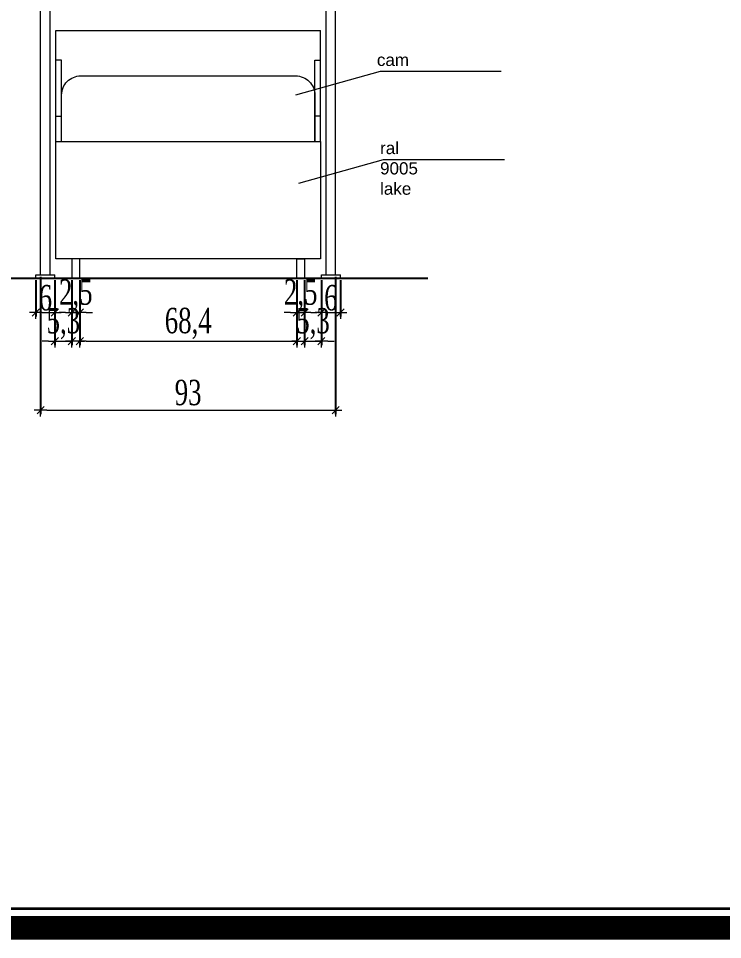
# Model space of a CAD drawing. Header units: millimetres. Extents: x 54215 to 67697, y 23496 to 56611.
# Drawn here: x 57838.6 to 58060.5, y 30167.4 to 30457.6 of the extents above; entities that cross this region are included whole.
import ezdxf

# ---------------------------------------------------------------- set-up
doc = ezdxf.new("R2010")
doc.units = ezdxf.units.MM
doc.layers.add('0 rölöve', color=7, linetype='Continuous', true_color=0xf1380e)
for name, color, linetype, lineweight in [('no3_ahsap gorunus arka ince', 53, 'Continuous', 15), ('no3_ahsap gorunus arka kalın', 43, 'Continuous', 15), ('no3_ahsap gorunus on ince', 32, 'Continuous', 13), ('no3_cam gorunus on', 142, 'Continuous', 15), ('no3_kutuprofil kesit', 74, 'Continuous', 18), ('no3_lejand', 255, 'Continuous', 13), ('no3_tefriş arka kalın', 77, 'Continuous', 15), ('no3_yazı tefriş', 152, 'Continuous', 0), ('no3_ölçü detay', 252, 'Continuous', 0)]:
    doc.layers.add(name, color=color, linetype=linetype, lineweight=lineweight)
doc.styles.get("Standard").update_dxf_attribs({"font": 'arial.ttf'})
doc.styles.add('Ölçü50', font='georgia.ttf', dxfattribs={"width": 0.7})
doc.dimstyles.new('olcu10', dxfattribs={"dimtxt": 11, "dimasz": 2, "dimexe": 1.25, "dimexo": 0.625, "dimgap": 0.5, "dimtad": 1, "dimdec": 1, "dimzin": 9, "dimtxsty": 'Ölçü50', "dimblk": 'CENTIK', "dimcen": 2, "dimclrd": 250, "dimclre": 250, "dimclrt": 44, "dimazin": 2, "dimtfac": 1, "dimtdec": 1, "dimtix": 1, "dimtmove": 0, "dimatfit": 3, "dimldrblk": 'CENTIK', "dimfxl": 1, "dimlwd": -1, "dimarcsym": 0})

# ---------------------------------------------------------------- blocks, each defined once
blk = doc.blocks.new('altarabaön')
at = {"layer": 'no3_ahsap gorunus arka ince'}
for p, q in [((1700.1, 4220.33), (1783.5, 4220.33)), ((1700.1, 4185.29, -2), (1700.1, 4220.33, -2)), ((1783.5, 4185.29, -2), (1783.5, 4220.33, -2))]:
    blk.add_line(p, q, dxfattribs=at)
at = {"layer": 'no3_ahsap gorunus on ince'}
for p, q in [((1701.9, 4210.92, -2), (1700.1, 4210.92, -2)), ((1701.9, 4185.29, -2), (1701.9, 4210.92, -2)), ((1781.7, 4185.29, -2), (1781.7, 4210.92, -2)), ((1781.7, 4210.92), (1783.5, 4210.92)), ((1700.1, 4193.33), (1701.9, 4193.33)), ((1783.5, 4193.33), (1781.7, 4193.33))]:
    blk.add_line(p, q, dxfattribs=at)
at = {"layer": 'no3_ahsap gorunus on ince', "elevation": -2}
blk.add_lwpolyline([(1783.5, 4185.29), (1783.5, 4148.34), (1700.1, 4148.34), (1700.1, 4185.29)], close=True, dxfattribs=at)
at = {"layer": 'no3_cam gorunus on', "elevation": -2}
blk.add_lwpolyline([(1701.9, 4185.29), (1701.9, 4200.01, -0.414214), (1707.9, 4206.01), (1775.7, 4206.01, -0.414214), (1781.7, 4200.01), (1781.7, 4185.29)], format="xyb", dxfattribs=at)
at = {"layer": 'no3_tefriş arka kalın', "elevation": -2}
for points in [[(1707.59, 4148.34), (1705.1, 4148.34), (1705.1, 4142.33), (1707.59, 4142.33)], [(1776, 4148.34), (1778.49, 4148.34), (1778.49, 4142.33), (1776, 4142.33)]]:
    blk.add_lwpolyline(points, close=True, dxfattribs=at)
blk = doc.blocks.new('ekmekön')
at = {"layer": 'no3_ahsap gorunus arka ince'}
for p, q in [((1700.06, 4330.13, 2), (1783.46, 4330.13, 2)), ((1700.06, 4328.13, 2), (1783.46, 4328.13, 2)), ((1700.06, 4327.63, 2), (1783.46, 4327.63, 2)), ((1700.06, 4325.63, 2), (1783.46, 4325.63, 2)), ((1700.06, 4325.13, 2), (1783.46, 4325.13, 2)), ((1700.06, 4323.13, 2), (1783.46, 4323.13, 2)), ((1700.06, 4322.63, 2), (1783.46, 4322.63, 2)), ((1700.06, 4291.53, 2), (1783.46, 4291.53, 2)), ((1700.06, 4289.53, 2), (1783.46, 4289.53, 2)), ((1700.06, 4289.03, 2), (1783.46, 4289.03, 2)), ((1700.06, 4287.03, 2), (1783.46, 4287.03, 2)), ((1700.06, 4286.53, 2), (1783.46, 4286.53, 2)), ((1700.06, 4284.53, 2), (1783.46, 4284.53, 2)), ((1700.06, 4284.03, 2), (1783.46, 4284.03, 2)), ((1700.06, 4251.78, 2), (1783.46, 4251.78, 2)), ((1700.06, 4249.78, 2), (1783.46, 4249.78, 2)), ((1700.06, 4249.28, 2), (1783.46, 4249.28, 2)), ((1700.06, 4247.28, 2), (1783.46, 4247.28, 2)), ((1700.06, 4246.78, 2), (1783.46, 4246.78, 2)), ((1700.06, 4244.78, 2), (1783.46, 4244.78, 2)), ((1700.06, 4244.28, 2), (1783.46, 4244.28, 2))]:
    blk.add_line(p, q, dxfattribs=at)
at = {"layer": 'no3_ahsap gorunus arka kalın'}
for p, q in [((1698.26, 4337.33), (1785.26, 4337.33)), ((1698.26, 4337.33), (1698.26, 4320.62)), ((1700.06, 4337.33), (1700.06, 4320.62)), ((1700.06, 4336.17), (1783.46, 4336.17)), ((1783.46, 4337.33), (1783.46, 4320.62)), ((1785.26, 4337.33), (1785.26, 4320.62)), ((1698.26, 4298.73), (1785.26, 4298.73)), ((1698.26, 4298.73), (1698.26, 4282.02)), ((1700.06, 4298.73), (1700.06, 4282.02)), ((1783.46, 4298.73), (1783.46, 4282.02)), ((1785.26, 4298.73), (1785.26, 4282.02)), ((1700.06, 4297.57), (1783.46, 4297.57)), ((1698.26, 4258.97), (1785.26, 4258.97)), ((1698.26, 4258.97), (1698.26, 4242.26)), ((1700.06, 4258.97), (1700.06, 4242.26)), ((1700.06, 4257.82), (1783.46, 4257.82)), ((1783.46, 4258.97), (1783.46, 4242.26)), ((1785.26, 4258.97), (1785.26, 4242.26))]:
    blk.add_line(p, q, dxfattribs=at)
at = {"layer": 'no3_ahsap gorunus on ince'}
for points in [[(1695.26, 4320.62), (1788.26, 4320.62), (1788.26, 4309.12), (1695.26, 4309.12)], [(1695.26, 4282.02), (1788.26, 4282.02), (1788.26, 4270.52), (1695.26, 4270.52)], [(1695.26, 4242.26), (1788.26, 4242.26), (1788.26, 4230.76), (1695.26, 4230.76)]]:
    blk.add_lwpolyline(points, close=True, dxfattribs=at)
at = {"layer": 'no3_kutuprofil kesit'}
for p, q in [((1695.26, 4143.33), (1695.26, 4342.83)), ((1698.26, 4320.62), (1698.26, 4342.83)), ((1785.26, 4320.62), (1785.26, 4342.83)), ((1788.26, 4143.33), (1788.26, 4342.83)), ((1698.26, 4282.02), (1698.26, 4309.12)), ((1785.26, 4282.02), (1785.26, 4309.12)), ((1698.26, 4242.26), (1698.26, 4270.52)), ((1785.26, 4242.26), (1785.26, 4270.52)), ((1698.26, 4143.33), (1698.26, 4230.76)), ((1785.26, 4143.33), (1785.26, 4230.76)), ((1693.76, 4142.33), (1693.76, 4143.33)), ((1693.76, 4143.33), (1699.76, 4143.33)), ((1695.26, 4142.33), (1693.76, 4142.33)), ((1698.26, 4142.33), (1695.26, 4142.33)), ((1698.26, 4142.33), (1699.76, 4142.33)), ((1699.76, 4142.33), (1699.76, 4143.33)), ((1783.76, 4142.33), (1783.76, 4143.33)), ((1783.76, 4143.33), (1789.76, 4143.33)), ((1785.26, 4142.33), (1783.76, 4142.33)), ((1788.26, 4142.33), (1785.26, 4142.33)), ((1788.26, 4142.33), (1789.76, 4142.33)), ((1789.76, 4142.33), (1789.76, 4143.33))]:
    blk.add_line(p, q, dxfattribs=at)
for centre in [(1696.76, 4342.83), (1786.76, 4342.83)]:
    blk.add_arc(centre, 1.5, 0, 180, dxfattribs=at)
blk = doc.blocks.new('CENTIK')
for p, q in [((-1, 0), (1, 0)), ((-0.57, -0.57), (0.57, 0.57)), ((0, 1), (0, -1))]:
    blk.add_line(p, q)
blk = doc.blocks.new('*D194')
at = {"layer": 'Defpoints', "color": 0, "transparency": 16777216}
for p in [(57845.57, 30376.8), (57938.57, 30376.8), (57938.57, 30334.15)]:
    blk.add_point(p, dxfattribs=at)
at = {"layer": 'no3_ölçü detay', "color": 250, "lineweight": -2, "transparency": 16777216}
for p, q in [((57845.57, 30376.17), (57845.57, 30332.9)), ((57938.57, 30376.17), (57938.57, 30332.9))]:
    blk.add_line(p, q, dxfattribs=at)
at = {"layer": 'no3_ölçü detay', "color": 250, "transparency": 16777216}
blk.add_line((57847.57, 30334.15), (57936.57, 30334.15), dxfattribs=at)
at = {"layer": 'no3_ölçü detay', "color": 250, "transparency": 16777216, "xscale": 2, "yscale": 2, "zscale": 2, "rotation": 180}
blk.add_blockref('CENTIK', (57845.57, 30334.15), dxfattribs=at)
at = {"layer": 'no3_ölçü detay', "color": 250, "transparency": 16777216, "xscale": 2, "yscale": 2, "zscale": 2}
blk.add_blockref('CENTIK', (57938.57, 30334.15), dxfattribs=at)
at = {"layer": 'no3_ölçü detay', "color": 44, "transparency": 16777216, "insert": (57892.07, 30339.68), "char_height": 8, "attachment_point": 5, "style": 'Ölçü50'}
blk.add_mtext('93', dxfattribs=at)
blk = doc.blocks.new('*D195')
at = {"layer": 'Defpoints', "color": 0, "transparency": 16777216}
for p in [(57934.07, 30375.8), (57940.07, 30375.8), (57940.07, 30364.91)]:
    blk.add_point(p, dxfattribs=at)
at = {"layer": 'no3_ölçü detay', "color": 250, "lineweight": -2, "transparency": 16777216}
for p, q in [((57934.07, 30375.17), (57934.07, 30363.66)), ((57940.07, 30375.17), (57940.07, 30363.66))]:
    blk.add_line(p, q, dxfattribs=at)
at = {"layer": 'no3_ölçü detay', "color": 250, "transparency": 16777216}
blk.add_line((57936.07, 30364.91), (57938.07, 30364.91), dxfattribs=at)
at = {"layer": 'no3_ölçü detay', "color": 250, "transparency": 16777216, "xscale": 2, "yscale": 2, "zscale": 2, "rotation": 180}
blk.add_blockref('CENTIK', (57934.07, 30364.91), dxfattribs=at)
at = {"layer": 'no3_ölçü detay', "color": 250, "transparency": 16777216, "xscale": 2, "yscale": 2, "zscale": 2}
blk.add_blockref('CENTIK', (57940.07, 30364.91), dxfattribs=at)
at = {"layer": 'no3_ölçü detay', "color": 44, "transparency": 16777216, "insert": (57937.07, 30369.54), "char_height": 8, "attachment_point": 5, "style": 'Ölçü50'}
blk.add_mtext('6', dxfattribs=at)
blk = doc.blocks.new('*D196')
at = {"layer": 'Defpoints', "color": 0, "transparency": 16777216}
for p in [(57928.79, 30375.8), (57934.07, 30375.8), (57934.07, 30355.9)]:
    blk.add_point(p, dxfattribs=at)
at = {"layer": 'no3_ölçü detay', "color": 250, "lineweight": -2, "transparency": 16777216}
for p, q in [((57928.79, 30375.17), (57928.79, 30354.65)), ((57934.07, 30375.17), (57934.07, 30354.65))]:
    blk.add_line(p, q, dxfattribs=at)
at = {"layer": 'no3_ölçü detay', "color": 250, "transparency": 16777216}
for p, q in [((57926.79, 30355.9), (57924.79, 30355.9)), ((57928.79, 30355.9), (57934.07, 30355.9)), ((57936.07, 30355.9), (57938.07, 30355.9))]:
    blk.add_line(p, q, dxfattribs=at)
at = {"layer": 'no3_ölçü detay', "color": 250, "transparency": 16777216, "xscale": 2, "yscale": 2, "zscale": 2}
blk.add_blockref('CENTIK', (57928.79, 30355.9), dxfattribs=at)
at = {"layer": 'no3_ölçü detay', "color": 250, "transparency": 16777216, "xscale": 2, "yscale": 2, "zscale": 2, "rotation": 180}
blk.add_blockref('CENTIK', (57934.07, 30355.9), dxfattribs=at)
at = {"layer": 'no3_ölçü detay', "color": 44, "transparency": 16777216, "insert": (57931.43, 30361.42), "char_height": 8, "attachment_point": 5, "style": 'Ölçü50'}
blk.add_mtext('5,3', dxfattribs=at)
blk = doc.blocks.new('*D197')
at = {"layer": 'Defpoints', "color": 0, "transparency": 16777216}
for p in [(57926.3, 30375.8), (57928.79, 30375.8, -2), (57928.79, 30364.91)]:
    blk.add_point(p, dxfattribs=at)
at = {"layer": 'no3_ölçü detay', "color": 250, "lineweight": -2, "transparency": 16777216}
for p, q in [((57926.3, 30375.17), (57926.3, 30363.66)), ((57928.79, 30375.17), (57928.79, 30363.66))]:
    blk.add_line(p, q, dxfattribs=at)
at = {"layer": 'no3_ölçü detay', "color": 250, "transparency": 16777216}
for p, q in [((57924.3, 30364.91), (57922.3, 30364.91)), ((57926.3, 30364.91), (57928.79, 30364.91)), ((57930.79, 30364.91), (57932.79, 30364.91))]:
    blk.add_line(p, q, dxfattribs=at)
at = {"layer": 'no3_ölçü detay', "color": 250, "transparency": 16777216, "xscale": 2, "yscale": 2, "zscale": 2}
blk.add_blockref('CENTIK', (57926.3, 30364.91), dxfattribs=at)
at = {"layer": 'no3_ölçü detay', "color": 250, "transparency": 16777216, "xscale": 2, "yscale": 2, "zscale": 2, "rotation": 180}
blk.add_blockref('CENTIK', (57928.79, 30364.91), dxfattribs=at)
at = {"layer": 'no3_ölçü detay', "color": 44, "transparency": 16777216, "insert": (57927.55, 30370.43), "char_height": 8, "attachment_point": 5, "style": 'Ölçü50'}
blk.add_mtext('2,5', dxfattribs=at)
blk = doc.blocks.new('*D198')
at = {"layer": 'Defpoints', "color": 0, "transparency": 16777216}
for p in [(57857.9, 30375.8), (57926.3, 30375.8, -2), (57926.3, 30355.9)]:
    blk.add_point(p, dxfattribs=at)
at = {"layer": 'no3_ölçü detay', "color": 250, "lineweight": -2, "transparency": 16777216}
for p, q in [((57857.9, 30375.17), (57857.9, 30354.65)), ((57926.3, 30375.17), (57926.3, 30354.65))]:
    blk.add_line(p, q, dxfattribs=at)
at = {"layer": 'no3_ölçü detay', "color": 250, "transparency": 16777216}
blk.add_line((57859.9, 30355.9), (57924.3, 30355.9), dxfattribs=at)
at = {"layer": 'no3_ölçü detay', "color": 250, "transparency": 16777216, "xscale": 2, "yscale": 2, "zscale": 2, "rotation": 180}
blk.add_blockref('CENTIK', (57857.9, 30355.9), dxfattribs=at)
at = {"layer": 'no3_ölçü detay', "color": 250, "transparency": 16777216, "xscale": 2, "yscale": 2, "zscale": 2}
blk.add_blockref('CENTIK', (57926.3, 30355.9), dxfattribs=at)
at = {"layer": 'no3_ölçü detay', "color": 44, "transparency": 16777216, "insert": (57892.1, 30361.46), "char_height": 8, "attachment_point": 5, "style": 'Ölçü50'}
blk.add_mtext('68,4', dxfattribs=at)
blk = doc.blocks.new('*D199')
at = {"layer": 'Defpoints', "color": 0, "transparency": 16777216}
for p in [(57855.4, 30375.8), (57857.9, 30375.8, -2), (57857.9, 30364.91)]:
    blk.add_point(p, dxfattribs=at)
at = {"layer": 'no3_ölçü detay', "color": 250, "lineweight": -2, "transparency": 16777216}
for p, q in [((57855.4, 30375.17), (57855.4, 30363.66)), ((57857.9, 30375.17), (57857.9, 30363.66))]:
    blk.add_line(p, q, dxfattribs=at)
at = {"layer": 'no3_ölçü detay', "color": 250, "transparency": 16777216}
for p, q in [((57853.4, 30364.91), (57851.4, 30364.91)), ((57855.4, 30364.91), (57857.9, 30364.91)), ((57859.9, 30364.91), (57861.9, 30364.91))]:
    blk.add_line(p, q, dxfattribs=at)
at = {"layer": 'no3_ölçü detay', "color": 250, "transparency": 16777216, "xscale": 2, "yscale": 2, "zscale": 2}
blk.add_blockref('CENTIK', (57855.4, 30364.91), dxfattribs=at)
at = {"layer": 'no3_ölçü detay', "color": 250, "transparency": 16777216, "xscale": 2, "yscale": 2, "zscale": 2, "rotation": 180}
blk.add_blockref('CENTIK', (57857.9, 30364.91), dxfattribs=at)
at = {"layer": 'no3_ölçü detay', "color": 44, "transparency": 16777216, "insert": (57856.65, 30370.43), "char_height": 8, "attachment_point": 5, "style": 'Ölçü50'}
blk.add_mtext('2,5', dxfattribs=at)
blk = doc.blocks.new('*D200')
at = {"layer": 'Defpoints', "color": 0, "transparency": 16777216}
for p in [(57850.07, 30375.8), (57855.4, 30375.8, -2), (57855.4, 30355.9)]:
    blk.add_point(p, dxfattribs=at)
at = {"layer": 'no3_ölçü detay', "color": 250, "lineweight": -2, "transparency": 16777216}
for p, q in [((57850.07, 30375.17), (57850.07, 30354.65)), ((57855.4, 30375.17), (57855.4, 30354.65))]:
    blk.add_line(p, q, dxfattribs=at)
at = {"layer": 'no3_ölçü detay', "color": 250, "transparency": 16777216}
for p, q in [((57848.07, 30355.9), (57846.07, 30355.9)), ((57850.07, 30355.9), (57855.4, 30355.9)), ((57857.4, 30355.9), (57859.4, 30355.9))]:
    blk.add_line(p, q, dxfattribs=at)
at = {"layer": 'no3_ölçü detay', "color": 250, "transparency": 16777216, "xscale": 2, "yscale": 2, "zscale": 2}
blk.add_blockref('CENTIK', (57850.07, 30355.9), dxfattribs=at)
at = {"layer": 'no3_ölçü detay', "color": 250, "transparency": 16777216, "xscale": 2, "yscale": 2, "zscale": 2, "rotation": 180}
blk.add_blockref('CENTIK', (57855.4, 30355.9), dxfattribs=at)
at = {"layer": 'no3_ölçü detay', "color": 44, "transparency": 16777216, "insert": (57852.73, 30361.42), "char_height": 8, "attachment_point": 5, "style": 'Ölçü50'}
blk.add_mtext('5,3', dxfattribs=at)
blk = doc.blocks.new('*D201')
at = {"layer": 'Defpoints', "color": 0, "transparency": 16777216}
for p in [(57844.07, 30375.8), (57850.07, 30375.8), (57850.07, 30364.91)]:
    blk.add_point(p, dxfattribs=at)
at = {"layer": 'no3_ölçü detay', "color": 250, "lineweight": -2, "transparency": 16777216}
for p, q in [((57844.07, 30375.17), (57844.07, 30363.66)), ((57850.07, 30375.17), (57850.07, 30363.66))]:
    blk.add_line(p, q, dxfattribs=at)
at = {"layer": 'no3_ölçü detay', "color": 250, "transparency": 16777216}
blk.add_line((57846.07, 30364.91), (57848.07, 30364.91), dxfattribs=at)
at = {"layer": 'no3_ölçü detay', "color": 250, "transparency": 16777216, "xscale": 2, "yscale": 2, "zscale": 2, "rotation": 180}
blk.add_blockref('CENTIK', (57844.07, 30364.91), dxfattribs=at)
at = {"layer": 'no3_ölçü detay', "color": 250, "transparency": 16777216, "xscale": 2, "yscale": 2, "zscale": 2}
blk.add_blockref('CENTIK', (57850.07, 30364.91), dxfattribs=at)
at = {"layer": 'no3_ölçü detay', "color": 44, "transparency": 16777216, "insert": (57847.07, 30369.54), "char_height": 8, "attachment_point": 5, "style": 'Ölçü50'}
blk.add_mtext('6', dxfattribs=at)

msp = doc.modelspace()

# ---------------------------------------------------------------- linework, layer by layer
at = {"layer": '0 rölöve'}
msp.add_line((57834.105, 30375.796), (57967.587, 30375.796), dxfattribs=at)
at = {"layer": 'no3_lejand', "color": 1, "const_width": 7.466}
msp.add_lwpolyline([(58460.835, 30171.094), (57504.96, 30171.094), (57504.96, 30751.094), (58460.835, 30751.094), (58460.835, 30435.475, -0.4142136), (58450.8, 30425.44), (58299.278, 30425.44, 0.4142136), (58295.264, 30421.427), (58295.264, 30323.892, 0.4142136), (58299.278, 30319.878), (58450.8, 30319.878, -0.4142136), (58460.835, 30309.843), (58460.835, 30171.094)], format="xyb", dxfattribs=at)
at = {"layer": 'no3_lejand', "color": 252, "const_width": 0.854}
msp.add_lwpolyline([(58454.814, 30435.475, -0.4142136), (58450.8, 30431.461), (58299.278, 30431.461, 0.4142136), (58289.243, 30421.427), (58289.243, 30323.892, 0.4142136), (58299.278, 30313.857), (58450.8, 30313.857, -0.4142136), (58454.814, 30309.843), (58454.814, 30177.115), (57510.981, 30177.115), (57510.981, 30745.074), (58454.814, 30745.074), (58454.814, 30435.475)], format="xyb", dxfattribs=at)
at = {"layer": 'no3_yazı tefriş', "elevation": -2}
msp.add_lwpolyline([(57925.999, 30433.482), (57952.685, 30440.949), (57990.741, 30440.949)], dxfattribs=at)
at = {"layer": 'no3_yazı tefriş'}
msp.add_lwpolyline([(57927.005, 30405.707), (57953.691, 30413.174), (57991.748, 30413.174)], dxfattribs=at)

# ---------------------------------------------------------------- block references
at = {"layer": '0 rölöve'}
for name in ['ekmekön', 'altarabaön']:
    msp.add_blockref(name, (56150.303, 26233.468), dxfattribs=at)

# ---------------------------------------------------------------- texts
at = {"layer": 'no3_yazı tefriş', "char_height": 3.84, "width": 0.0000227, "attachment_point": 1, "rotation": 359.99998}
for s, insert in [('\\Pcam', (57951.569, 30452.851, -2)), ('\\Pral 9005 lake', (57952.575, 30425.076))]:
    msp.add_mtext(s, dxfattribs=dict(at, insert=insert))

# ---------------------------------------------------------------- dimensions: what is measured, and where the dimension line sits
at = {"layer": 'no3_ölçü detay'}
for base, p1, p2, picture, middle in [((57850.066, 30364.912), (57844.066, 30375.796), (57850.066, 30375.796), '*D201', (57847.066, 30369.54)), ((57938.566, 30334.154), (57845.566, 30376.796), (57938.566, 30376.796), '*D194', (57892.066, 30339.682)), ((57855.403, 30355.902), (57850.066, 30375.796), (57855.403, 30375.796, -2), '*D200', (57852.735, 30361.417)), ((57857.895, 30364.912), (57855.403, 30375.796), (57857.895, 30375.796, -2), '*D199', (57856.649, 30370.426)), ((57926.302, 30355.902), (57857.895, 30375.796), (57926.302, 30375.796, -2), '*D198', (57892.099, 30361.464)), ((57928.794, 30364.912), (57926.302, 30375.796), (57928.794, 30375.796, -2), '*D197', (57927.548, 30370.426)), ((57934.066, 30355.902), (57928.794, 30375.796), (57934.066, 30375.796), '*D196', (57931.43, 30361.417)), ((57940.066, 30364.912), (57934.066, 30375.796), (57940.066, 30375.796), '*D195', (57937.066, 30369.54))]:
    dim = msp.add_linear_dim(base=base, p1=p1, p2=p2, dimstyle='olcu10', override={"dimtxt": 8, "dimtxsty": 'Ölçü50', "dimldrblk": 'CENTIK'}, dxfattribs=at)
    dim.commit()
    dim.dimension.update_dxf_attribs({"geometry": picture, "text_midpoint": middle})

doc.saveas('drawing.dxf')
